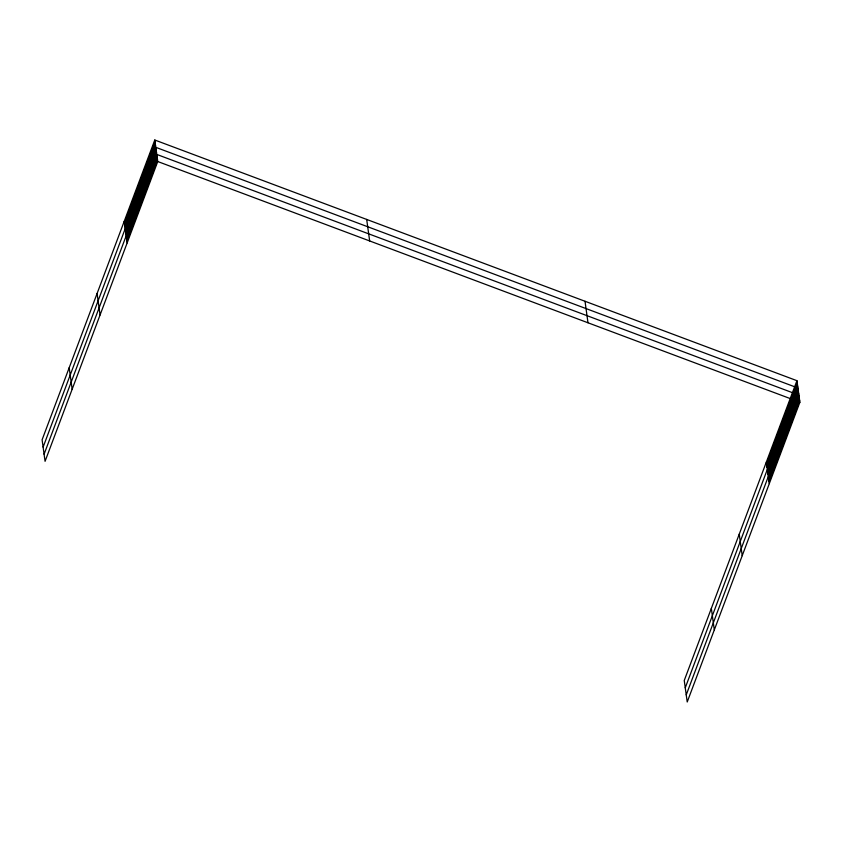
<?xml version="1.0" encoding="UTF-8"?>
<svg xmlns="http://www.w3.org/2000/svg" width="842" height="842" viewBox="0 0 842 842"><rect width="100%" height="100%" fill="white"/><g stroke="black" fill="none" stroke-linecap="round" stroke-linejoin="round"><path stroke-width="1.26" d="M154.781 140.014L42.1 439.798L45.068 461.311L157.749 161.527L154.781 140.014L796.932 380.689L799.9 402.202L687.219 701.986L684.251 680.473L796.932 380.689M124.437 223.246L155.033 141.845M124.69 225.077L155.286 143.677M124.942 226.908L155.538 145.498M43.11 447.113L155.791 147.329L797.942 388.004L685.262 687.788M125.437 230.508L156.033 149.108M125.679 232.287L156.275 150.876M125.932 234.055L156.528 152.655M44.089 454.217L156.77 154.423L798.921 395.098L686.241 694.882M126.416 237.602L157.012 156.202M126.658 239.381L157.265 157.98M126.91 241.159L157.507 159.748M766.588 463.921L797.185 382.521M766.841 465.752L797.437 384.341M767.094 467.573L797.69 386.173M767.588 471.183L798.184 389.772M767.83 472.951L798.427 391.551M768.083 474.73L798.679 393.33M768.567 478.277L799.163 396.877M768.809 480.056L799.405 398.645M769.062 481.824L799.658 400.424M157.749 161.527L799.9 402.202M766.336 462.09L769.304 483.603M739.244 534.154L742.212 555.667M711.343 608.408L714.311 629.921M585.022 301.268L587.99 322.781M366.691 219.436L369.659 240.949M124.184 221.414L127.153 242.928M97.093 293.49L100.061 314.992M69.191 367.733L72.159 389.246"/></g></svg>
